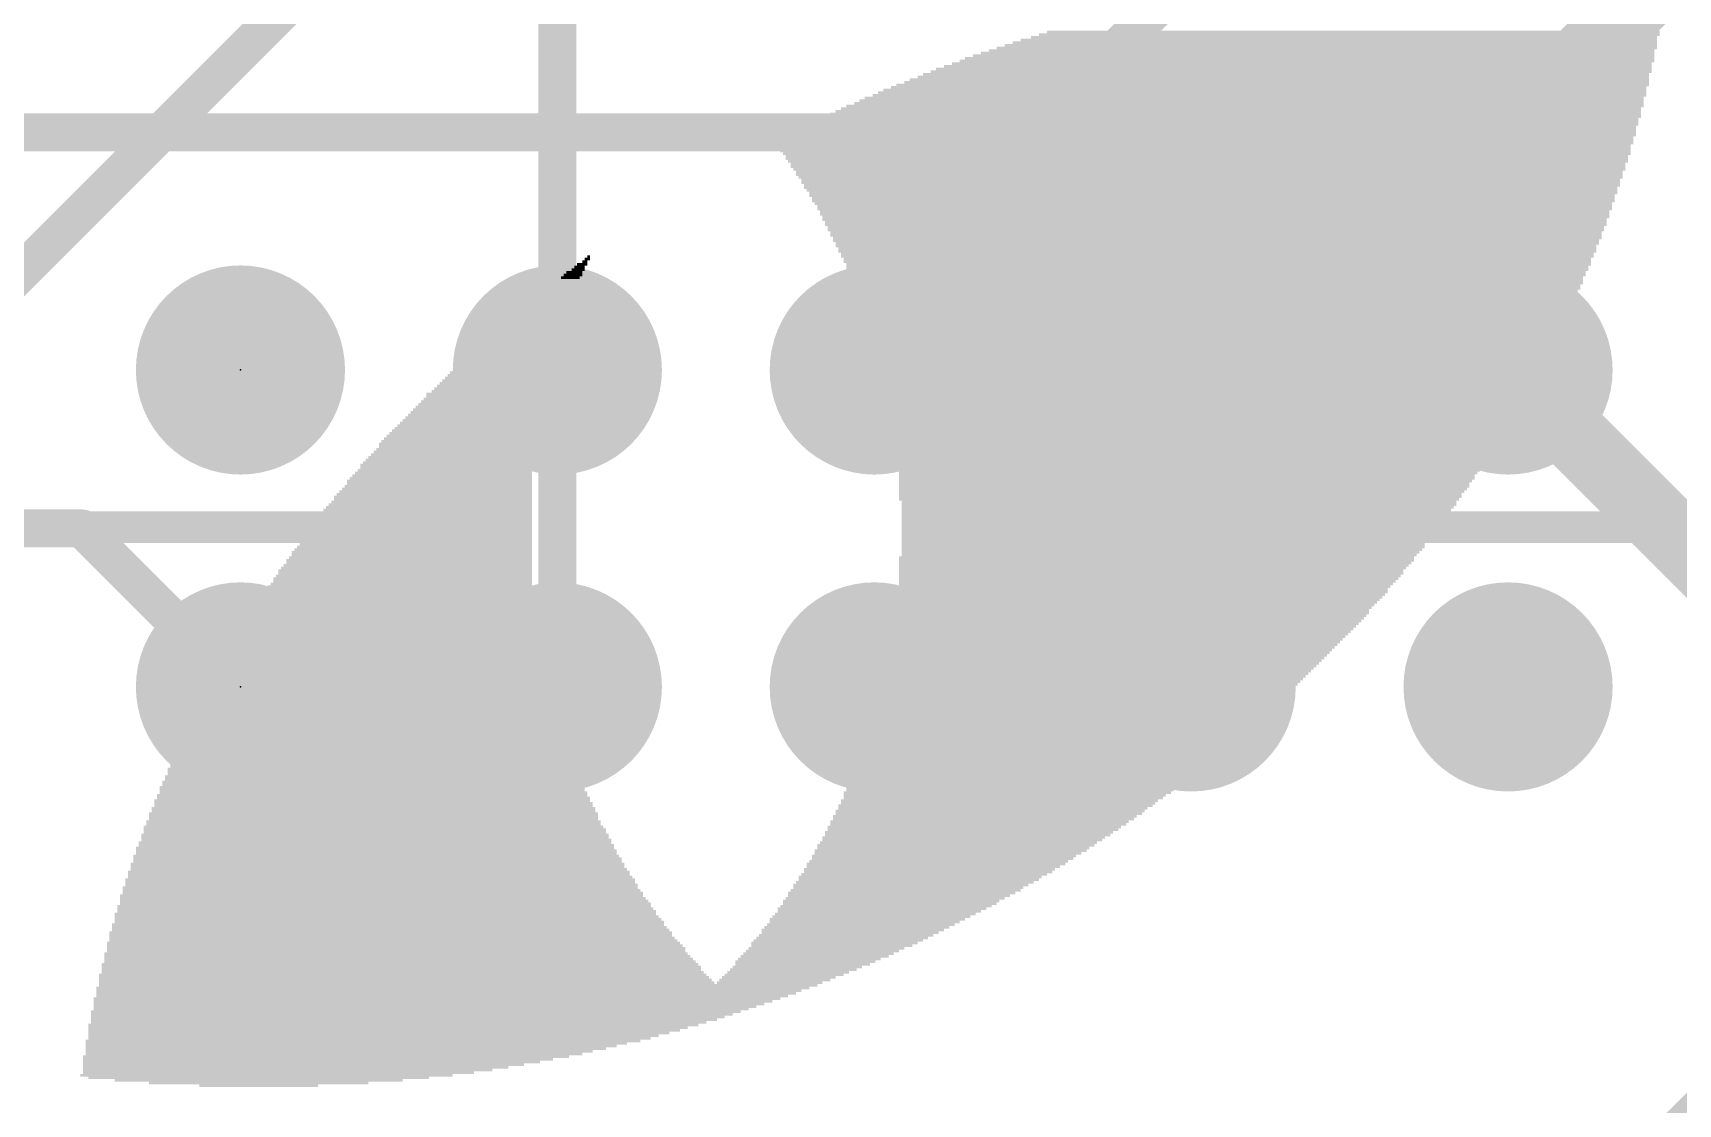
# Model space of a CAD drawing. Extents: x -7.8 to 70, y -5.3 to 37.7.
# Drawn here: x 47.87 to 61.05, y 8.09 to 16.67 of the extents above; entities that cross this region are included whole.
import ezdxf

# ---------------------------------------------------------------- set-up
doc = ezdxf.new("R2010")
doc.units = 0
for name, color, linetype in [('1', 12, 'CONTINUOUS'), ('16', 132, 'CONTINUOUS'), ('17', 110, 'CONTINUOUS'), ('21', 40, 'CONTINUOUS'), ('23', 53, 'CONTINUOUS')]:
    doc.layers.add(name, color=color, linetype=linetype)

# ---------------------------------------------------------------- blocks, each defined once
blk = doc.blocks.new('ROUNDP')
at = {"const_width": 0.5}
blk.add_lwpolyline([(0, -0.25, 1), (0, 0.25, 1), (0, -0.25)], format="xyb", dxfattribs=at)
blk = doc.blocks.new('RECT')
blk.add_solid([(-0.5, -0.5), (0.5, -0.5), (-0.5, 0.5), (0.5, 0.5)])

msp = doc.modelspace()

# ---------------------------------------------------------------- linework, layer by layer
at = {"layer": '1'}
for points, const_width in [([(57.912, 17.907), (55.88, 15.875)], 0.3048), ([(59.69, 15.875), (61.595, 17.78)], 0.5588), ([(59.69, 13.97), (59.69, 15.875)], 0.5588), ([(41.275, 15.875), (55.88, 15.875)], 0.3048), ([(55.88, 12.7), (55.88, 15.875)], 0.3048), ([(59.69, 13.97), (62.23, 11.43)], 0.5588), ([(48.26, 12.7), (38.1, 12.7)], 0.3048), ([(49.53, 11.43), (48.26, 12.7)], 0.3048), ([(54.61, 11.43), (55.88, 12.7)], 0.3048), ([(62.23, 8.89), (60.325, 6.985)], 0.5588)]:
    msp.add_lwpolyline(points, dxfattribs=dict(at, const_width=const_width))
for points, const_width in [([(59.8297, 15.875, 1), (59.5503, 15.875)], 0.2794), ([(59.5912, 15.9738, 1), (59.7888, 15.7762)], 0.2794), ([(55.9562, 15.875, 1), (55.8038, 15.875)], 0.1524), ([(55.8261, 15.9289, 1), (55.9339, 15.8211)], 0.1524), ([(55.88, 15.7988, 1), (55.88, 15.9512)], 0.1524), ([(59.7888, 14.0688, 1), (59.5912, 13.8712)], 0.2794), ([(59.5503, 13.97, 1), (59.8297, 13.97)], 0.2794), ([(48.3139, 12.7539, 1), (48.2061, 12.6461)], 0.1524), ([(48.26, 12.6238, 1), (48.26, 12.7762)], 0.1524), ([(55.9339, 12.6461, 1), (55.8261, 12.7539)], 0.1524), ([(55.8038, 12.7, 1), (55.9562, 12.7)], 0.1524), ([(49.4761, 11.3761, 1), (49.5839, 11.4839)], 0.1524), ([(54.5561, 11.4839, 1), (54.6639, 11.3761)], 0.1524)]:
    msp.add_lwpolyline(points, format="xyb", dxfattribs=dict(at, const_width=const_width))
at = {"layer": '16', "const_width": 0.3048}
for points in [[(52.07, 13.97), (52.07, 20.447)], [(50.292, 17.272), (46.99, 13.97)], [(52.07, 11.43), (52.07, 13.97)]]:
    msp.add_lwpolyline(points, dxfattribs=at)
at = {"layer": '16', "const_width": 0.1524}
for points in [[(52.1462, 13.97, 1), (51.9938, 13.97)], [(51.9938, 13.97, 1), (52.1462, 13.97)], [(51.9938, 11.43, 1), (52.1462, 11.43)]]:
    msp.add_lwpolyline(points, format="xyb", dxfattribs=at)
at = {"layer": '23'}
for p in [(49.53, 13.97), (49.53, 11.43)]:
    msp.add_point(p, dxfattribs=at)

# ---------------------------------------------------------------- block references
at = {"layer": '17', "xscale": 1.6764, "yscale": 1.6764, "rotation": 90}
for p in [(49.53, 13.97), (49.53, 13.97), (52.07, 13.97), (52.07, 13.97), (54.61, 13.97), (54.61, 13.97), (57.15, 13.97), (57.15, 13.97), (59.69, 13.97), (59.69, 13.97), (49.53, 11.43), (49.53, 11.43), (52.07, 11.43), (52.07, 11.43), (54.61, 11.43), (54.61, 11.43), (57.15, 11.43), (57.15, 11.43), (59.69, 11.43), (59.69, 11.43)]:
    msp.add_blockref('ROUNDP', p, dxfattribs=at)
at = {"layer": '21', "yscale": 0.0212}
for p, xscale in [((58.333, 16.6152), 5.101), ((58.3753, 16.6363), 5.0163), ((58.4177, 16.6575), 4.974), ((58.4494, 16.6787), 4.9105), ((58.1319, 16.4882), 5.4608), ((58.1637, 16.5093), 5.3973), ((58.1954, 16.5305), 5.3338), ((58.2378, 16.5517), 5.2915), ((58.2695, 16.5728), 5.228), ((58.3013, 16.594), 5.1645), ((57.952, 16.3612), 5.7783), ((57.9732, 16.3823), 5.7359), ((58.0049, 16.4035), 5.6724), ((58.0367, 16.4247), 5.6089), ((58.079, 16.4458), 5.5666), ((58.1002, 16.467), 5.5243), ((57.7404, 16.213), 6.1169), ((57.7721, 16.2342), 6.0534), ((57.8039, 16.2553), 6.0323), ((57.8356, 16.2765), 5.9688), ((57.8568, 16.2977), 5.9264), ((57.8885, 16.3188), 5.8629), ((57.9097, 16.34), 5.8206), ((57.5816, 16.086), 6.3921), ((57.6134, 16.1072), 6.3286), ((57.6345, 16.1284), 6.2862), ((57.6557, 16.1495), 6.2439), ((57.698, 16.1707), 6.2016), ((57.7192, 16.1919), 6.1593), ((57.4335, 15.959), 6.6037), ((57.4546, 15.9802), 6.5614), ((57.4864, 16.0014), 6.5402), ((57.5075, 16.0225), 6.4979), ((57.5287, 16.0437), 6.4556), ((57.5499, 16.0649), 6.4132), ((57.2853, 15.832), 6.8154), ((57.317, 15.8532), 6.7942), ((57.3382, 15.8744), 6.7519), ((57.3594, 15.8955), 6.7096), ((57.3805, 15.9167), 6.6672), ((57.4123, 15.9379), 6.6461), ((57.2535, 15.7897), 6.8789), ((57.2535, 15.7685), 6.8366), ((57.2535, 15.7474), 6.8366), ((57.2641, 15.8109), 6.8577), ((57.2641, 15.7262), 6.8154), ((57.2747, 15.705), 6.7942), ((57.2747, 15.6839), 6.7519), ((57.2747, 15.6627), 6.7519), ((57.2853, 15.6415), 6.7307), ((57.2853, 15.6204), 6.6884), ((57.2853, 15.5992), 6.6884), ((57.2959, 15.578), 6.6672), ((57.2959, 15.5569), 6.6249), ((57.2959, 15.5357), 6.6249), ((57.3065, 15.5145), 6.6037), ((57.3065, 15.4934), 6.5614), ((57.3065, 15.4722), 6.5614), ((57.317, 15.451), 6.5402), ((57.3065, 15.4299), 6.5191), ((57.317, 15.4087), 6.4979), ((57.3276, 15.3876), 6.4767), ((57.317, 15.3664), 6.4556), ((57.3276, 15.3452), 6.4344), ((57.3276, 15.3241), 6.4344), ((57.3276, 15.3029), 6.3921), ((57.3382, 15.2817), 6.3709), ((57.3382, 15.2606), 6.3709), ((57.3382, 15.2394), 6.3286), ((57.3382, 15.2182), 6.3286), ((57.3488, 15.1971), 6.3074), ((57.3382, 15.1759), 6.2862), ((57.3488, 15.1547), 6.2651), ((57.3488, 15.1336), 6.2651), ((57.3488, 15.1124), 6.2227), ((57.3488, 15.0912), 6.2227), ((57.3488, 15.0701), 6.1804), ((57.3488, 15.0489), 6.1804), ((57.3594, 15.0277), 6.1593), ((57.3488, 15.0066), 6.1381), ((57.3488, 14.9642), 6.0958), ((57.3594, 14.9854), 6.1169), ((57.3594, 14.9431), 6.0746), ((57.3594, 14.9219), 6.0746), ((57.3594, 14.9007), 6.0323), ((52.2372, 14.7737), 0.1058), ((52.2478, 14.7949), 0.0847), ((52.269, 14.8161), 0.0847), ((52.2902, 14.8372), 0.0423), ((52.3113, 14.8584), 0.0423), ((52.3219, 14.8796), 0.0212), ((57.3594, 14.8796), 6.0323), ((57.3594, 14.8584), 5.9899), ((57.3594, 14.8372), 5.9899), ((57.37, 14.8161), 5.9688), ((57.3594, 14.7949), 5.9476), ((57.3594, 14.7737), 5.9476), ((52.1208, 14.6467), 0.2117), ((52.142, 14.6679), 0.2117), ((52.1526, 14.6891), 0.1905), ((52.1737, 14.7102), 0.1482), ((52.1949, 14.7314), 0.1482), ((52.2055, 14.7526), 0.127), ((57.3594, 14.7526), 5.9053), ((57.3594, 14.7314), 5.9053), ((57.3594, 14.7102), 5.8629), ((57.3594, 14.6891), 5.8629), ((57.37, 14.6679), 5.8418), ((57.3594, 14.6467), 5.8206), ((52.0044, 14.4986), 0.3598), ((52.015, 14.5198), 0.3387), ((52.0362, 14.5409), 0.2963), ((52.0573, 14.5621), 0.2963), ((52.0679, 14.5833), 0.2752), ((52.0785, 14.6044), 0.254), ((52.1103, 14.6256), 0.2328), ((57.3594, 14.6256), 5.8206), ((57.3594, 14.6044), 5.7783), ((57.3594, 14.5833), 5.7783), ((57.3488, 14.5198), 5.7148), ((57.3594, 14.5621), 5.7359), ((57.3594, 14.5409), 5.7359), ((57.3594, 14.4986), 5.6936), ((51.8986, 14.3716), 0.4445), ((51.9198, 14.3928), 0.4445), ((51.9303, 14.4139), 0.4233), ((51.9409, 14.4351), 0.4022), ((51.9727, 14.4563), 0.381), ((51.9833, 14.4774), 0.3598), ((57.3594, 14.4774), 5.6936), ((57.3488, 14.4563), 5.6724), ((57.3594, 14.4351), 5.6513), ((57.3488, 14.4139), 5.6301), ((57.3488, 14.3928), 5.6301), ((57.3488, 14.3716), 5.5878), ((51.8033, 14.2446), 0.5503), ((51.8245, 14.2658), 0.5503), ((51.8351, 14.2869), 0.5291), ((51.8457, 14.3081), 0.508), ((51.8774, 14.3293), 0.4868), ((51.888, 14.3504), 0.4657), ((57.3488, 14.3504), 5.5878), ((57.3382, 14.3293), 5.5666), ((57.3488, 14.3081), 5.5454), ((57.3382, 14.2869), 5.5243), ((57.3382, 14.2658), 5.5243), ((57.3382, 14.2446), 5.4819), ((51.7187, 14.1176), 0.6773), ((51.7293, 14.1388), 0.6561), ((51.7398, 14.1599), 0.635), ((51.7716, 14.1811), 0.6138), ((51.7822, 14.2023), 0.5926), ((51.7928, 14.2234), 0.5715), ((57.3276, 14.2023), 5.4608), ((57.3382, 14.2234), 5.4819), ((57.3276, 14.1599), 5.4185), ((57.3276, 14.1388), 5.4185), ((57.3382, 14.1811), 5.4396), ((57.3276, 14.1176), 5.3761), ((51.6234, 13.9694), 0.7831), ((51.634, 13.9906), 0.762), ((51.6446, 14.0118), 0.7408), ((51.6658, 14.0329), 0.7408), ((51.6763, 14.0541), 0.7196), ((51.6869, 14.0753), 0.6985), ((51.6975, 14.0964), 0.6773), ((57.3276, 14.0964), 5.3761), ((57.317, 14.0753), 5.355), ((57.317, 14.0541), 5.355), ((57.317, 14.0329), 5.3126), ((57.317, 14.0118), 5.3126), ((57.3065, 13.9906), 5.2915), ((57.3065, 13.9694), 5.2915), ((51.5388, 13.8424), 0.8678), ((51.5599, 13.8636), 0.8678), ((51.5705, 13.8848), 0.8466), ((51.5811, 13.9059), 0.8255), ((51.5917, 13.9271), 0.8043), ((51.6129, 13.9483), 0.8043), ((57.2959, 13.9271), 5.228), ((57.2959, 13.9059), 5.228), ((57.2853, 13.8848), 5.2068), ((57.3065, 13.9483), 5.2491), ((57.2853, 13.8424), 5.1645), ((57.2959, 13.8636), 5.1856), ((51.4647, 13.7155), 0.9736), ((51.4753, 13.7366), 0.9525), ((51.4964, 13.7789), 0.9525), ((51.4964, 13.7578), 0.9525), ((51.5176, 13.8001), 0.9101), ((51.5282, 13.8213), 0.889), ((57.2853, 13.8213), 5.1645), ((57.2747, 13.8001), 5.1433), ((57.2747, 13.7789), 5.1433), ((57.2747, 13.7578), 5.101), ((57.2641, 13.7366), 5.0798), ((57.2641, 13.7155), 5.0798), ((51.3906, 13.5885), 1.0795), ((51.4012, 13.6096), 1.0583), ((51.4118, 13.6308), 1.0371), ((51.4329, 13.652), 1.0371), ((51.4435, 13.6731), 1.016), ((51.4541, 13.6943), 0.9948), ((57.2535, 13.6943), 5.0586), ((57.2535, 13.6731), 5.0586), ((57.2535, 13.652), 5.0163), ((57.2535, 13.6308), 5.0163), ((57.2324, 13.5885), 4.974), ((57.243, 13.6096), 4.9951), ((51.3059, 13.4403), 1.2065), ((51.3165, 13.4615), 1.1853), ((51.3271, 13.4826), 1.1641), ((51.3377, 13.5038), 1.143), ((51.3589, 13.525), 1.143), ((51.3694, 13.5461), 1.1218), ((51.38, 13.5673), 1.1006), ((57.2324, 13.5673), 4.974), ((57.2112, 13.4826), 4.8893), ((57.2112, 13.4615), 4.8893), ((57.2324, 13.5461), 4.9316), ((57.2324, 13.525), 4.9316), ((57.2218, 13.5038), 4.9105), ((57.2006, 13.4403), 4.8681), ((51.2425, 13.3133), 1.2911), ((51.253, 13.3345), 1.27), ((51.2742, 13.3768), 1.27), ((51.2636, 13.3556), 1.2488), ((51.2848, 13.398), 1.2488), ((51.2954, 13.4191), 1.2276), ((57.19, 13.4191), 4.847), ((57.2006, 13.398), 4.8258), ((57.19, 13.3768), 4.8046), ((57.19, 13.3556), 4.8046), ((57.1795, 13.3345), 4.7835), ((57.1689, 13.3133), 4.7623), ((51.1895, 13.2075), 1.3969), ((51.1895, 13.1863), 1.3969), ((51.2001, 13.2286), 1.3758), ((51.2107, 13.2498), 1.3546), ((51.2213, 13.271), 1.3334), ((51.2319, 13.2921), 1.3123), ((57.1583, 13.271), 4.7411), ((57.1477, 13.2498), 4.72), ((57.1477, 13.2286), 4.72), ((57.1689, 13.2921), 4.7623), ((57.1371, 13.1863), 4.6565), ((57.1477, 13.2075), 4.6776), ((51.126, 13.0805), 1.4816), ((51.126, 13.0593), 1.4816), ((51.1366, 13.1016), 1.4604), ((51.1472, 13.1228), 1.4393), ((51.1578, 13.144), 1.4181), ((51.1684, 13.1651), 1.3969), ((57.1371, 13.1651), 4.6565), ((57.1265, 13.144), 4.6353), ((57.116, 13.1228), 4.6142), ((57.116, 13.1016), 4.6142), ((57.1054, 13.0805), 4.593), ((57.0948, 13.0593), 4.5718), ((51.0731, 12.9535), 1.5874), ((51.0731, 12.9323), 1.5874), ((51.0837, 12.9746), 1.5663), ((51.0943, 12.9958), 1.5451), ((51.1049, 13.017), 1.5239), ((51.1155, 13.0381), 1.5028), ((57.0842, 13.017), 4.5507), ((57.0736, 12.9958), 4.5295), ((57.0948, 13.0381), 4.5718), ((57.0631, 12.9746), 4.5083), ((57.0631, 12.9535), 4.5083), ((57.0525, 12.9323), 4.4872), ((32.4049, 12.8265), 38.9239), ((32.4049, 12.8053), 38.9239), ((32.4049, 12.7842), 38.9239), ((51.0308, 12.8476), 1.6721), ((51.0414, 12.8688), 1.6509), ((51.052, 12.89), 1.6298), ((51.0625, 12.9112), 1.6086), ((57.0419, 12.8688), 4.4237), ((57.0313, 12.8476), 4.4025), ((58.9997, 12.8053), 8.3393), ((59.0103, 12.7842), 8.3605), ((57.0525, 12.9112), 4.4448), ((57.0525, 12.89), 4.4448), ((58.9786, 12.8265), 8.297), ((32.4049, 12.763), 38.9239), ((32.4049, 12.7418), 38.9239), ((32.4049, 12.7207), 38.9239), ((32.4049, 12.6995), 38.9239), ((32.4049, 12.6783), 38.9239), ((32.4049, 12.6572), 38.9239), ((59.0103, 12.763), 8.3605), ((59.0209, 12.7418), 8.3817), ((59.0209, 12.7207), 8.3817), ((59.0209, 12.6995), 8.3817), ((59.0209, 12.6783), 8.3817), ((59.0209, 12.6572), 8.3817), ((32.4049, 12.636), 38.9239), ((32.4049, 12.6148), 38.9239), ((32.4049, 12.5937), 38.9239), ((50.9144, 12.5302), 1.9049), ((50.925, 12.5513), 1.8838), ((50.9355, 12.5725), 1.8626), ((59.0103, 12.636), 8.3605), ((58.9997, 12.6148), 8.3393), ((58.9891, 12.5937), 8.3182), ((56.9149, 12.5302), 4.1697), ((56.9255, 12.5725), 4.1908), ((56.9255, 12.5513), 4.1908), ((50.8721, 12.4032), 1.9896), ((50.8826, 12.4455), 1.9684), ((50.8826, 12.4243), 1.9684), ((50.8932, 12.4667), 1.9473), ((50.9038, 12.509), 1.9261), ((50.9038, 12.4878), 1.9261), ((56.8726, 12.4667), 4.1273), ((56.8726, 12.4455), 4.1273), ((56.862, 12.4243), 4.1062), ((56.8514, 12.4032), 4.085), ((56.9043, 12.509), 4.1485), ((56.8937, 12.4878), 4.1273), ((50.8191, 12.255), 2.0954), ((50.8297, 12.2973), 2.0743), ((50.8297, 12.2762), 2.0743), ((50.8403, 12.3185), 2.0531), ((50.8509, 12.3608), 2.0319), ((50.8509, 12.3397), 2.0319), ((50.8615, 12.382), 2.0108), ((56.8302, 12.3608), 4.0427), ((56.8302, 12.3397), 4.0427), ((56.8196, 12.3185), 4.0215), ((56.8408, 12.382), 4.0638), ((56.7985, 12.2762), 3.9792), ((56.7879, 12.255), 3.958), ((56.8091, 12.2973), 4.0003), ((50.7874, 12.128), 2.2012), ((50.798, 12.1703), 2.1801), ((50.798, 12.1492), 2.1801), ((50.8086, 12.1915), 2.1589), ((50.8191, 12.2338), 2.1378), ((50.8191, 12.2127), 2.1378), ((56.7456, 12.1703), 3.9157), ((56.735, 12.1492), 3.8945), ((56.7244, 12.128), 3.8733), ((56.7667, 12.2127), 3.9157), ((56.7667, 12.1915), 3.9157), ((56.7773, 12.2338), 3.9368), ((50.7556, 12.001), 2.3071), ((50.7662, 12.0222), 2.2859), ((50.7662, 12.0645), 2.2436), ((50.7662, 12.0434), 2.2436), ((50.7768, 12.1068), 2.2224), ((50.7768, 12.0857), 2.2224), ((56.7138, 12.1068), 3.8522), ((56.7032, 12.0857), 3.831), ((56.6821, 12.0434), 3.7887), ((56.6821, 12.0222), 3.7887), ((56.6927, 12.0645), 3.8099), ((56.6715, 12.001), 3.7675), ((50.7239, 11.8952), 2.3706), ((50.7345, 11.874), 2.3917), ((50.7345, 11.9375), 2.3494), ((50.7345, 11.9164), 2.3494), ((50.7451, 11.9587), 2.3282), ((50.7556, 11.9799), 2.3071), ((56.6397, 11.9587), 3.7464), ((56.608, 11.8952), 3.6829), ((56.6503, 11.9799), 3.7675), ((56.6292, 11.9375), 3.7252), ((56.6186, 11.9164), 3.704), ((56.5974, 11.874), 3.6617), ((50.6921, 11.7259), 2.5187), ((50.7027, 11.747), 2.4976), ((50.7027, 11.7894), 2.4552), ((50.7027, 11.7682), 2.4552), ((50.7133, 11.8317), 2.4341), ((50.7133, 11.8105), 2.4341), ((50.7239, 11.8529), 2.4129), ((56.5022, 11.7259), 3.5559), ((56.5762, 11.8529), 3.6617), ((56.5657, 11.8317), 3.6405), ((56.5551, 11.8105), 3.6194), ((56.5445, 11.7894), 3.5982), ((56.5339, 11.7682), 3.577), ((56.5233, 11.747), 3.5559), ((50.671, 11.5989), 2.6034), ((50.6816, 11.6412), 2.5822), ((50.6816, 11.62), 2.5822), ((50.6816, 11.6835), 2.5399), ((50.6816, 11.6624), 2.5399), ((50.6921, 11.7047), 2.5187), ((56.4387, 11.62), 3.4712), ((56.4281, 11.5989), 3.45), ((56.4916, 11.7047), 3.5347), ((56.4704, 11.6624), 3.4924), ((56.4598, 11.6412), 3.4712), ((56.481, 11.6835), 3.5135), ((50.6498, 11.493), 2.6881), ((50.6498, 11.4719), 2.6881), ((50.6604, 11.5354), 2.6669), ((50.6604, 11.5142), 2.6669), ((50.6604, 11.5777), 2.6246), ((50.6604, 11.5565), 2.6246), ((56.3646, 11.493), 3.3654), ((56.354, 11.4719), 3.3442), ((56.3752, 11.5142), 3.3865), ((56.4175, 11.5777), 3.4289), ((56.4069, 11.5565), 3.4077), ((56.3963, 11.5354), 3.3865), ((50.6286, 11.3449), 2.8151), ((50.6286, 11.3872), 2.7727), ((50.6392, 11.366), 2.7939), ((50.6392, 11.4084), 2.7516), ((50.6498, 11.4507), 2.7304), ((50.6498, 11.4295), 2.7304), ((56.2693, 11.3449), 3.2595), ((56.3222, 11.4295), 3.323), ((56.3117, 11.4084), 3.3019), ((56.3011, 11.3872), 3.2807), ((56.2905, 11.366), 3.2595), ((56.3434, 11.4507), 3.323), ((50.6181, 11.2179), 2.9209), ((50.6181, 11.2602), 2.8786), ((50.6181, 11.2391), 2.8786), ((50.6286, 11.3025), 2.8574), ((50.6286, 11.2814), 2.8574), ((50.6286, 11.3237), 2.8151), ((56.227, 11.2814), 3.2172), ((56.2164, 11.2602), 3.196), ((56.1953, 11.2391), 3.1537), ((56.1847, 11.2179), 3.1325), ((56.2587, 11.3237), 3.2384), ((56.2482, 11.3025), 3.2172), ((50.6075, 11.0909), 3.0267), ((50.6075, 11.0697), 3.0267), ((50.6075, 11.1332), 2.9844), ((50.6075, 11.1121), 2.9844), ((50.6075, 11.1756), 2.9421), ((50.6181, 11.1544), 2.9632), ((50.6181, 11.1967), 2.9209), ((56.0683, 11.0697), 3.0267), ((56.1212, 11.1332), 3.0902), ((56.1106, 11.1121), 3.069), ((56.1, 11.0909), 3.0479), ((56.1529, 11.1756), 3.1114), ((56.1423, 11.1544), 3.0902), ((56.1635, 11.1967), 3.1325), ((50.5969, 10.9639), 3.1325), ((50.5969, 10.9427), 3.1325), ((50.5969, 11.0062), 3.0902), ((50.5969, 10.9851), 3.0902), ((50.5969, 11.0486), 3.0479), ((50.6075, 11.0274), 3.069), ((55.973, 10.9427), 2.9209), ((56.0259, 11.0062), 2.9844), ((56.0153, 10.9851), 2.9632), ((55.9942, 10.9639), 2.9209), ((56.0577, 11.0486), 3.0055), ((56.0471, 11.0274), 2.9844), ((50.5863, 10.8157), 3.2384), ((50.5863, 10.8581), 3.196), ((50.5969, 10.8369), 3.2172), ((50.5969, 10.9004), 3.1749), ((50.5969, 10.8792), 3.1749), ((50.5969, 10.9216), 3.1325), ((55.8883, 10.8369), 2.8362), ((55.8778, 10.8157), 2.8151), ((55.9307, 10.8792), 2.8786), ((55.9095, 10.8581), 2.8362), ((55.9518, 10.9004), 2.8786), ((55.9624, 10.9216), 2.8997), ((50.5863, 10.7099), 3.323), ((50.5969, 10.6887), 3.3442), ((50.5969, 10.7311), 3.3019), ((50.5863, 10.7734), 3.2807), ((50.5863, 10.7522), 3.2807), ((50.5969, 10.7946), 3.2595), ((55.7719, 10.6887), 2.6881), ((55.8037, 10.7311), 2.7516), ((55.7825, 10.7099), 2.7092), ((55.8354, 10.7734), 2.7727), ((55.8249, 10.7522), 2.7516), ((55.8672, 10.7946), 2.7939), ((50.5863, 10.5617), 3.45), ((50.5969, 10.5406), 3.4712), ((50.5863, 10.6252), 3.4077), ((50.5863, 10.6041), 3.4077), ((50.5969, 10.5829), 3.4289), ((50.5863, 10.6676), 3.3654), ((50.5863, 10.6464), 3.3654), ((55.6767, 10.5829), 2.6246), ((55.6555, 10.5617), 2.5822), ((55.6449, 10.5406), 2.5611), ((55.7084, 10.6252), 2.6457), ((55.6979, 10.6041), 2.6246), ((55.7508, 10.6676), 2.6881), ((55.7402, 10.6464), 2.6669), ((50.5969, 10.4136), 3.5982), ((50.5969, 10.4559), 3.5559), ((50.5969, 10.4347), 3.5559), ((50.5863, 10.5194), 3.4924), ((50.5969, 10.4982), 3.5135), ((50.5969, 10.4771), 3.5135), ((55.5391, 10.4347), 2.4764), ((55.5285, 10.4136), 2.4552), ((55.5814, 10.4771), 2.5187), ((55.5603, 10.4559), 2.4764), ((55.6132, 10.5194), 2.5399), ((55.6026, 10.4982), 2.5187), ((50.5969, 10.3078), 3.6829), ((50.6075, 10.2866), 3.704), ((50.5969, 10.3501), 3.6405), ((50.5969, 10.3289), 3.6405), ((50.5969, 10.3924), 3.5982), ((50.5969, 10.3712), 3.5982), ((55.4121, 10.3078), 2.3494), ((55.4015, 10.2866), 2.3282), ((55.4544, 10.3501), 2.3917), ((55.4439, 10.3289), 2.3706), ((55.4968, 10.3924), 2.4341), ((55.4862, 10.3712), 2.4129), ((50.6075, 10.1808), 3.7887), ((50.6181, 10.1596), 3.8098), ((50.6075, 10.2443), 3.7464), ((50.6075, 10.2231), 3.7464), ((50.6181, 10.2019), 3.7675), ((50.6075, 10.2654), 3.704), ((55.264, 10.1596), 2.2224), ((55.2851, 10.1808), 2.2224), ((55.3275, 10.2231), 2.2647), ((55.3169, 10.2019), 2.2436), ((55.3698, 10.2654), 2.3071), ((55.3592, 10.2443), 2.2859), ((50.6286, 10.0114), 3.958), ((50.6286, 10.0538), 3.9157), ((50.6286, 10.0326), 3.9157), ((50.6181, 10.0749), 3.8945), ((50.6075, 10.1384), 3.831), ((50.6181, 10.1173), 3.8522), ((50.6181, 10.0961), 3.8522), ((55.1052, 10.0114), 2.0743), ((55.1264, 10.0326), 2.0743), ((55.1687, 10.0749), 2.1166), ((55.1581, 10.0538), 2.0954), ((55.2216, 10.1173), 2.1801), ((55.2005, 10.0961), 2.1378), ((55.2428, 10.1384), 2.1801), ((50.6498, 9.8844), 4.085), ((50.6392, 9.9479), 4.0215), ((50.6392, 9.9268), 4.0215), ((50.6498, 9.9056), 4.0427), ((50.6286, 9.9903), 3.958), ((50.6392, 9.9691), 3.9792), ((54.9676, 9.8844), 1.9261), ((54.9782, 9.9056), 1.9473), ((55.01, 9.9268), 1.9684), ((55.0523, 9.9691), 2.0108), ((55.0417, 9.9479), 1.9896), ((55.084, 9.9903), 2.0319), ((50.6604, 9.7574), 4.1908), ((50.6498, 9.8209), 4.1273), ((50.671, 9.7786), 4.1697), ((50.6604, 9.7998), 4.1485), ((50.6498, 9.8633), 4.085), ((50.6604, 9.8421), 4.1062), ((54.8301, 9.7786), 1.8203), ((54.8089, 9.7574), 1.7779), ((54.8618, 9.7998), 1.8414), ((54.9041, 9.8421), 1.8838), ((54.883, 9.8209), 1.8414), ((54.9359, 9.8633), 1.9049), ((50.6921, 9.6516), 4.2967), ((50.7027, 9.6304), 4.3178), ((50.6816, 9.6728), 4.2755), ((50.671, 9.7363), 4.212), ((50.6816, 9.7151), 4.2332), ((50.6921, 9.6939), 4.2543), ((54.6501, 9.6304), 1.6298), ((54.6713, 9.6516), 1.6721), ((54.7031, 9.6728), 1.6933), ((54.7454, 9.7151), 1.7356), ((54.7348, 9.6939), 1.7144), ((54.7771, 9.7363), 1.7568), ((50.7133, 9.5246), 4.4237), ((50.7239, 9.5035), 4.4448), ((50.6921, 9.6093), 4.339), ((50.7027, 9.5881), 4.3602), ((50.7133, 9.567), 4.3813), ((50.7239, 9.5458), 4.4025), ((54.4702, 9.5035), 1.4816), ((54.502, 9.5246), 1.5028), ((54.5549, 9.567), 1.5663), ((54.5337, 9.5458), 1.5239), ((54.5867, 9.5881), 1.5874), ((54.6184, 9.6093), 1.6086), ((50.7556, 9.3765), 4.593), ((50.7662, 9.3553), 4.6141), ((50.7345, 9.4611), 4.5083), ((50.7345, 9.44), 4.5083), ((50.7556, 9.3976), 4.5506), ((50.7451, 9.4188), 4.5295), ((50.7345, 9.4823), 4.466), ((54.2903, 9.3765), 1.3334), ((54.2692, 9.3553), 1.2911), ((54.3221, 9.3976), 1.3546), ((54.3538, 9.4188), 1.3758), ((54.3856, 9.44), 1.3969), ((54.4173, 9.4611), 1.4181), ((54.4385, 9.4823), 1.4604), ((50.7768, 9.2918), 4.6776), ((50.7874, 9.2706), 4.6988), ((50.798, 9.2495), 4.72), ((50.8086, 9.2283), 4.7411), ((50.7768, 9.3341), 4.6353), ((50.7768, 9.313), 4.6353), ((54.0575, 9.2283), 1.1218), ((54.0892, 9.2495), 1.143), ((54.1316, 9.2706), 1.1853), ((54.1633, 9.2918), 1.2065), ((54.1951, 9.313), 1.2276), ((54.2268, 9.3341), 1.2488), ((50.8403, 9.1013), 4.8893), ((50.8297, 9.1225), 4.8681), ((50.8086, 9.2071), 4.7835), ((50.8191, 9.186), 4.8046), ((50.8191, 9.1648), 4.8046), ((50.8297, 9.1436), 4.8258), ((53.8458, 9.1013), 0.9101), ((53.8882, 9.1225), 0.9525), ((53.9199, 9.1436), 0.9736), ((53.9623, 9.1648), 1.016), ((53.994, 9.186), 1.0371), ((54.0363, 9.2071), 1.0795), ((51.2001, 8.9955), 5.6513), ((51.2319, 9.0166), 5.7148), ((51.179, 8.9743), 5.6089), ((50.8509, 9.0801), 4.9105), ((50.8615, 9.059), 4.9316), ((51.2742, 9.0378), 5.7571), ((53.7718, 9.059), 0.8466), ((53.8141, 9.0801), 0.889), ((50.9355, 8.8261), 5.2068), ((51.1049, 8.932), 5.5031), ((51.0731, 8.9108), 5.4396), ((51.0096, 8.8685), 5.3126), ((50.9779, 8.8473), 5.2491), ((51.0414, 8.8896), 5.3761), ((51.1472, 8.9531), 5.5454), ((50.7556, 8.7203), 4.8893), ((50.7133, 8.6992), 4.8046), ((50.9038, 8.805), 5.1433), ((50.872, 8.7838), 5.0798), ((50.8403, 8.7626), 5.0163), ((50.798, 8.7415), 4.9316), ((50.5122, 8.5933), 4.4448), ((50.4593, 8.5722), 4.339), ((50.5651, 8.6145), 4.5083), ((50.6392, 8.6568), 4.6565), ((50.5969, 8.6357), 4.5718), ((50.6816, 8.678), 4.7411), ((50.2159, 8.4663), 3.8945), ((50.1524, 8.4452), 3.7675), ((50.3747, 8.5298), 4.1697), ((50.3217, 8.5087), 4.0638), ((50.2794, 8.4875), 3.9792), ((50.417, 8.551), 4.2543), ((49.7397, 8.3182), 2.9844), ((49.9725, 8.3817), 3.4077), ((50.0995, 8.424), 3.6617), ((50.036, 8.4028), 3.5347), ((49.909, 8.3605), 3.2807), ((49.8349, 8.3393), 3.1325), ((49.6762, 8.297), 2.7304), ((49.6762, 8.2758), 2.3071), ((49.6762, 8.2547), 1.7568), ((49.6762, 8.2335), 0.9525)]:
    msp.add_blockref('RECT', p, dxfattribs=dict(at, xscale=xscale))

doc.saveas('drawing.dxf')
